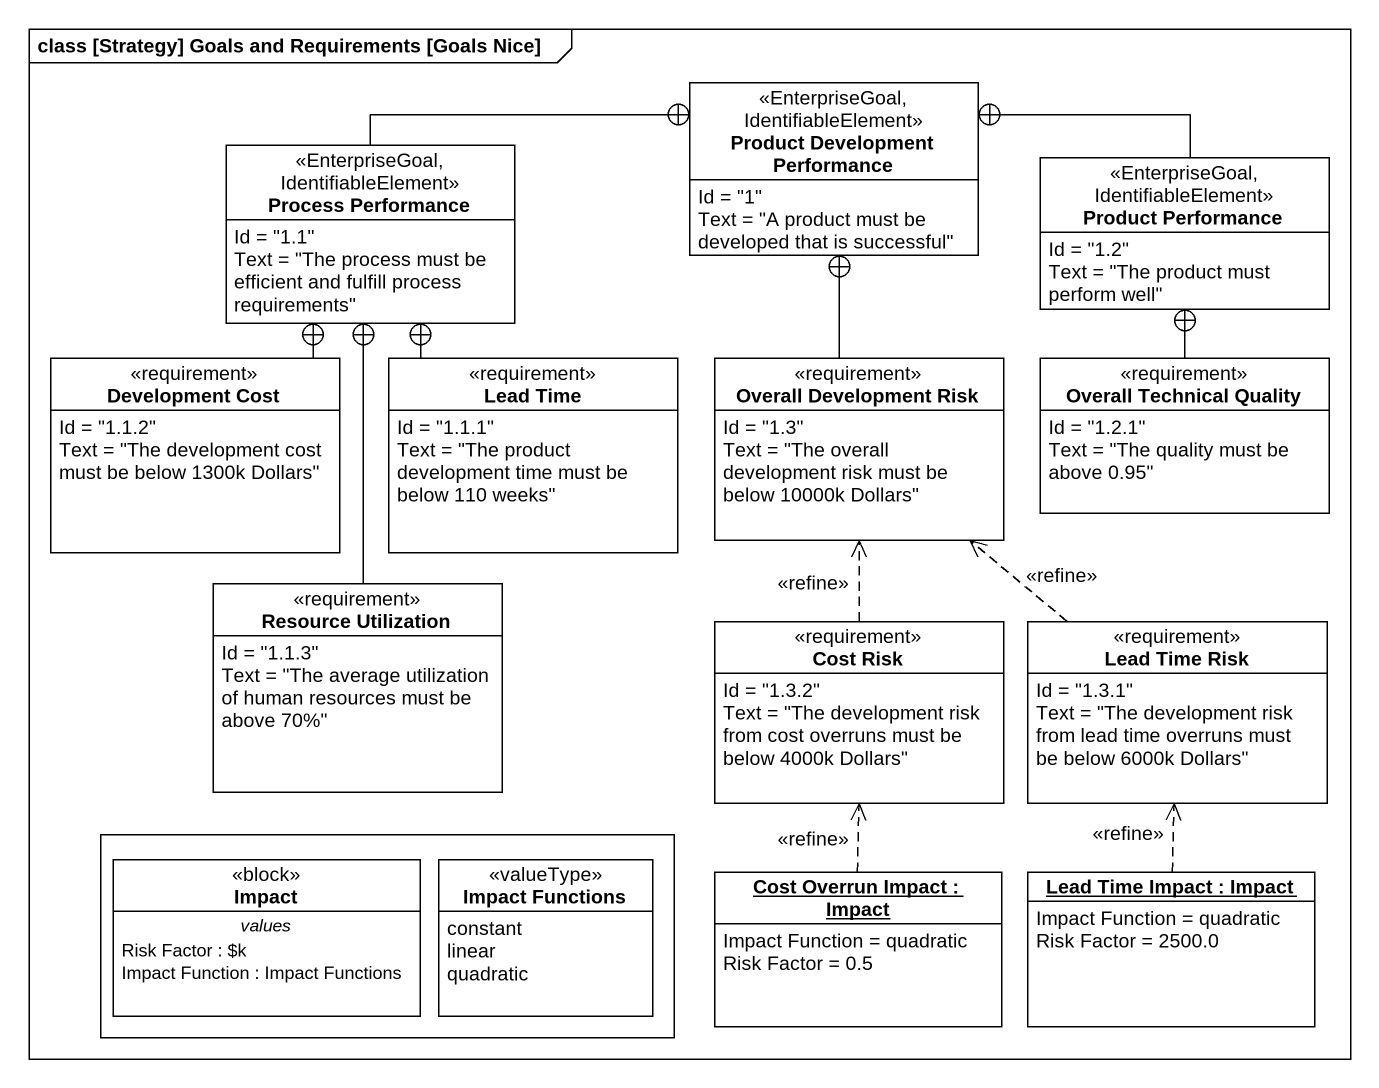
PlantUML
@startuml
mainframe class [Strategy] Goals and Requirements [Goals Nice]
hide circle
hide empty members
class "Product Development Performance" as Product_Development <<EnterpriseGoal, IdentifiableElement>> {
  Id = "1"
  Text = "A product must be developed that is successful"
}
class "Process Performance" as Process_Performance <<EnterpriseGoal, IdentifiableElement>> {
  Id = "1.1"
  Text = "The process must be efficient and fulfill process requirements"
}
class "Product Performance" as Product_Performance <<EnterpriseGoal, IdentifiableElement>> {
  Id = "1.2"
  Text = "The product must perform well"
}
class "Development Cost" as Development_Cost <<requirement>> {
  Id = "1.1.2"
  Text = "The development cost must be below 1300k Dollars"
}
class "Lead Time" as Lead_Time <<requirement>> {
  Id = "1.1.1"
  Text = "The product development time must be below 110 weeks"
}
class "Overall Development Risk" as Overall_Development_Risk <<requirement>> {
  Id = "1.3"
  Text = "The overall development risk must be below 10000k Dollars"
}
class "Overall Technical Quality" as Overall_Technical_Quality <<requirement>> {
  Id = "1.2.1"
  Text = "The quality must be above 0.95"
}
class "Resource Utilization" as Resource_Utilization <<requirement>> {
  Id = "1.1.3"
  Text = "The average utilization of human resources must be above 70%"
}
class "Cost Risk" as Cost_Risk <<requirement>> {
  Id = "1.3.2"
  Text = "The development risk from cost overruns must be below 4000k Dollars"
}
class "Lead Time Risk" as Lead_Time_Risk <<requirement>> {
  Id = "1.3.1"
  Text = "The development risk from lead time overruns must be below 6000k Dollars"
}
rectangle " " as rectangle1 {
  class Impact <<block>> {
    -- values --
    Risk Factor : ~$k
    Impact Function : Impact Functions
  }
  enum "Impact Functions" as Impact_Functions <<valueType>> {
    constant
    linear
    quadratic
  }
}
object "Cost Overrun Impact : Impact" as Cost_Overrun_Impact {
  Impact Function = quadratic
  Risk Factor = 0.5
}
object "Lead Time Impact : Impact" as Lead_Time_Impact {
  Impact Function = quadratic
  Risk Factor = 2500.0
}
Process_Performance -right-+ Product_Development
Product_Performance -left-+ Product_Development
Development_Cost -up-+ Process_Performance
Lead_Time -up-+ Process_Performance
Overall_Development_Risk -up-+ Product_Development
Overall_Technical_Quality -up-+ Product_Performance
Resource_Utilization -up-+ Process_Performance
Cost_Risk .up.> Overall_Development_Risk : <<refine>>
Lead_Time_Risk .up.> Overall_Development_Risk : <<refine>>
Cost_Overrun_Impact .up.> Cost_Risk : <<refine>>
Lead_Time_Impact .up.> Lead_Time_Risk : <<refine>>
@enduml
